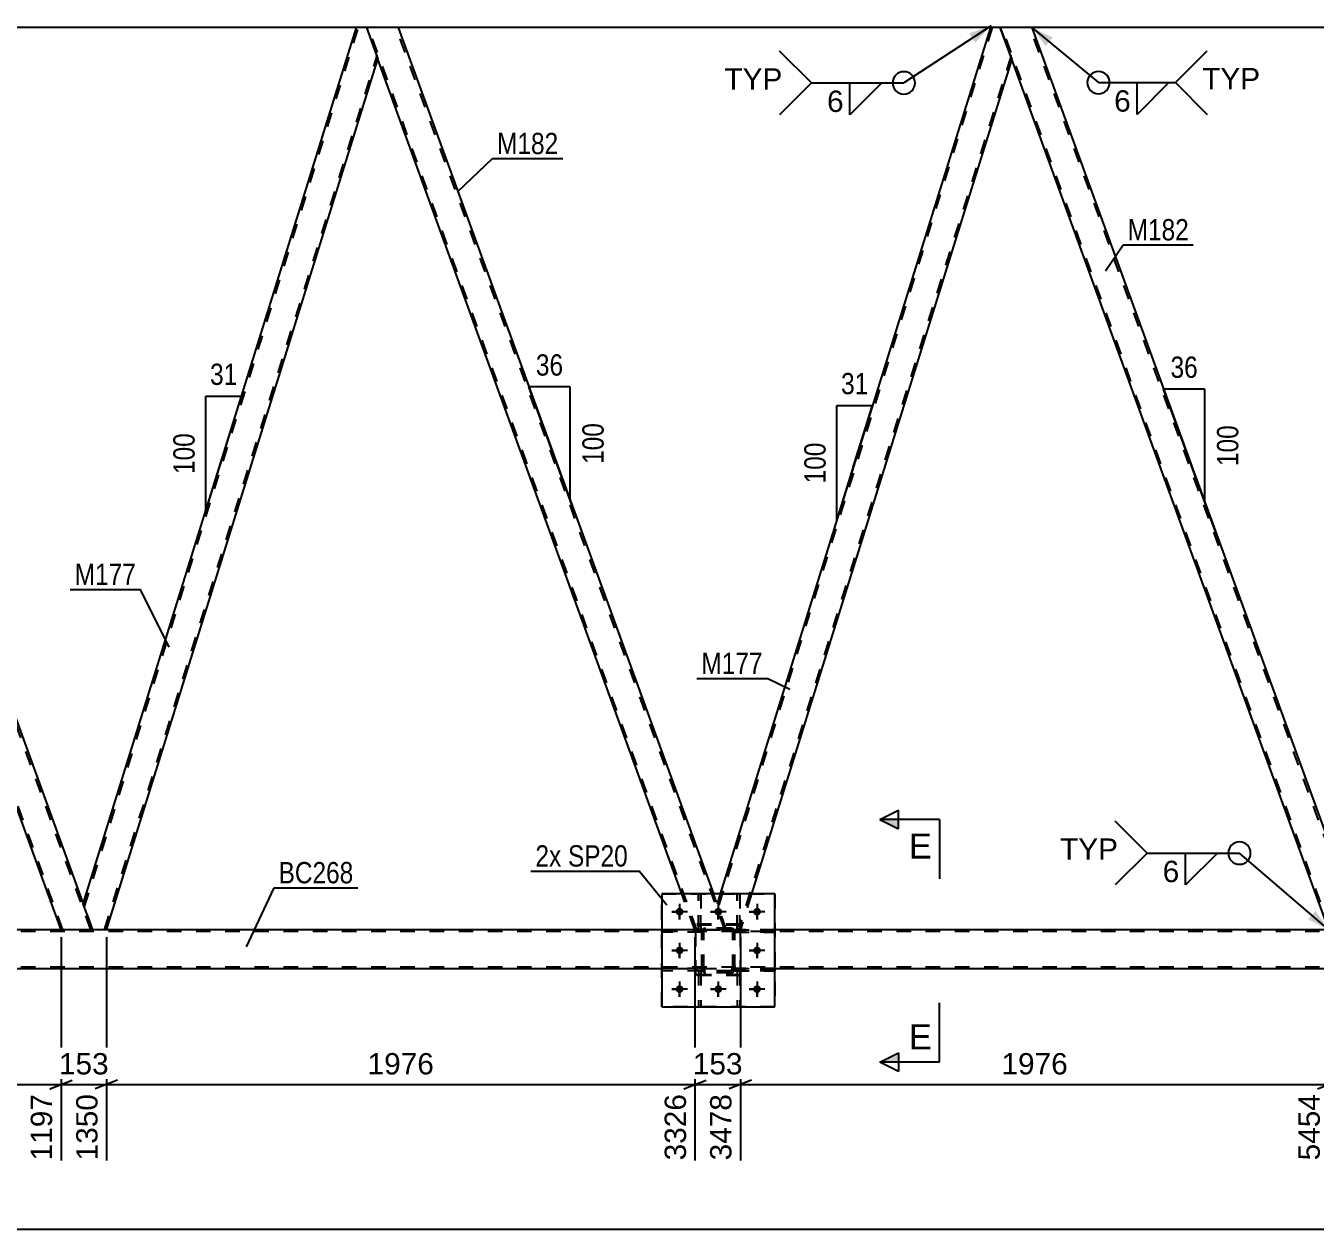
# Model space of a CAD drawing. Header units: millimetres. Extents: x 0 to 841, y 0 to 594.
# Drawn here: x 150.3 to 323.4, y 271 to 432.7 of the extents above; entities that cross this region are included whole.
import ezdxf

# ---------------------------------------------------------------- set-up
doc = ezdxf.new("R2010")
doc.units = ezdxf.units.MM
doc.linetypes.add('DXK_LINE_DOT2', pattern=[3.9198, 1.9599, -1.9599])
doc.linetypes.add('DXK_LINE_DOT3', pattern=[5.9187, 2.979, -0.9799, 0.9799, -0.9799])
doc.styles.add('Arial', font='ARIAL.TTF', dxfattribs={"height": 0.2})
doc.styles.add('Arial Narrow', font='ARIALN.TTF', dxfattribs={"height": 0.2})

# ---------------------------------------------------------------- blocks, each defined once
blk = doc.blocks.new('Part-318465150-4484 - 4399')
at = {"color": 7, "linetype": 'DXK_LINE_DOT2'}
for p, q in [((240.95, 305.74), (240.63, 305.74)), ((240.63, 305.74), (240.63, 300.91)), ((240.63, 305.14), (240.95, 305.14)), ((240.95, 305.74), (240.95, 300.91)), ((240.63, 300.91), (240.95, 300.91))]:
    blk.add_line(p, q, dxfattribs=at)
blk = doc.blocks.new('Part-318465150-4420 - 4399')
at = {"color": 2, "linetype": 'Continuous'}
for p, q in [((157.99, 314.76), (194.7, 432.51)), ((196.01, 432.51), (194.7, 432.51)), ((196.01, 432.51), (197.56, 428.26)), ((161.1, 311.29), (197.56, 428.26)), ((159.26, 311.29), (157.99, 314.76))]:
    blk.add_line(p, q, dxfattribs=at)
at = {"color": 7, "linetype": 'DXK_LINE_DOT2'}
for p, q in [((158.13, 314.39), (194.95, 432.51)), ((160.85, 311.29), (197.43, 428.63)), ((161.1, 311.29), (159.26, 311.29))]:
    blk.add_line(p, q, dxfattribs=at)
blk = doc.blocks.new('Part-318465150-4465 - 4399')
at = {"color": 7, "linetype": 'DXK_LINE_DOT2'}
for p, q in [((246.28, 312.04), (240.28, 312.04)), ((240.28, 305.24), (240.28, 312.04)), ((246.28, 305.24), (246.28, 312.04)), ((246.28, 305.24), (240.28, 305.24))]:
    blk.add_line(p, q, dxfattribs=at)
blk = doc.blocks.new('Part-318465150-4469 - 4399')
at = {"color": 7, "linetype": 'DXK_LINE_DOT2'}
for p, q in [((250.88, 306.07), (245.48, 306.07)), ((245.48, 306.07), (245.48, 305.75)), ((245.48, 305.75), (250.88, 305.75)), ((246.08, 305.75), (246.08, 306.07)), ((250.88, 305.75), (250.88, 306.07))]:
    blk.add_line(p, q, dxfattribs=at)
blk = doc.blocks.new('Part-318465150-4470 - 4399')
at = {"color": 7, "linetype": 'DXK_LINE_DOT2'}
for p, q in [((241.08, 311.27), (235.68, 311.27)), ((235.68, 311.27), (235.68, 310.95)), ((241.08, 310.95), (235.68, 310.95)), ((240.48, 310.95), (240.48, 311.27)), ((241.08, 310.95), (241.08, 311.27))]:
    blk.add_line(p, q, dxfattribs=at)
blk = doc.blocks.new('Part-318465150-4479 - 4399')
at = {"color": 7, "linetype": 'DXK_LINE_DOT2'}
for p, q in [((241.08, 311.27), (235.68, 311.27)), ((235.68, 310.95), (235.68, 311.27)), ((241.08, 310.95), (235.68, 310.95)), ((240.48, 310.95), (240.48, 311.27)), ((241.08, 311.27), (241.08, 310.95))]:
    blk.add_line(p, q, dxfattribs=at)
blk = doc.blocks.new('Part-318465150-4415 - 4399')
at = {"color": 7, "linetype": 'DXK_LINE_DOT2'}
for p, q in [((280.08, 432.51), (243.26, 314.39)), ((282.56, 428.63), (245.99, 311.29)), ((243.55, 316.1), (243.13, 314.76)), ((247.74, 316.1), (246.24, 311.29)), ((244.39, 311.29), (243.13, 314.76)), ((246.24, 311.29), (244.39, 311.29))]:
    blk.add_line(p, q, dxfattribs=at)
at = {"color": 2, "linetype": 'Continuous'}
for p, q in [((279.83, 432.51), (243.55, 316.1)), ((281.15, 432.51), (279.83, 432.51)), ((282.7, 428.26), (281.15, 432.51)), ((282.7, 428.26), (247.74, 316.1))]:
    blk.add_line(p, q, dxfattribs=at)
blk = doc.blocks.new('Part-318465150-4480 - 4399')
at = {"color": 7, "linetype": 'DXK_LINE_DOT2'}
for p, q in [((241.08, 306.07), (235.68, 306.07)), ((235.68, 305.75), (235.68, 306.07)), ((241.08, 305.75), (235.68, 305.75)), ((240.48, 305.75), (240.48, 306.07)), ((241.08, 306.07), (241.08, 305.75))]:
    blk.add_line(p, q, dxfattribs=at)
blk = doc.blocks.new('Part-318465150-4505 - 4399')
at = {"color": 2, "linetype": 'Continuous'}
for p, q in [((285.41, 432.51), (281.15, 432.51)), ((285.41, 432.51), (328.26, 314.76)), ((325.27, 311.29), (282.7, 428.26))]:
    blk.add_line(p, q, dxfattribs=at)
at = {"color": 7, "linetype": 'DXK_LINE_DOT2'}
for p, q in [((281.15, 432.51), (282.7, 428.26)), ((325.52, 311.29), (281.4, 432.51)), ((281.4, 432.51), (281.42, 432.51)), ((329.27, 311.29), (285.15, 432.51)), ((329.53, 311.29), (328.26, 314.76)), ((329.53, 311.29), (325.27, 311.29))]:
    blk.add_line(p, q, dxfattribs=at)
blk = doc.blocks.new('Part-318465150-4510 - 4399')
at = {"color": 2, "linetype": 'Continuous'}
for p, q in [((200.27, 432.51), (196.01, 432.51)), ((200.27, 432.51), (242.64, 316.1)), ((238.38, 316.1), (197.56, 428.26))]:
    blk.add_line(p, q, dxfattribs=at)
at = {"color": 7, "linetype": 'DXK_LINE_DOT2'}
for p, q in [((196.01, 432.51), (197.56, 428.26)), ((240.39, 311.29), (196.27, 432.51)), ((196.27, 432.51), (196.29, 432.51)), ((244.14, 311.29), (200.02, 432.51)), ((240.14, 311.29), (238.38, 316.1)), ((244.39, 311.29), (242.64, 316.1)), ((244.39, 311.29), (240.14, 311.29))]:
    blk.add_line(p, q, dxfattribs=at)
blk = doc.blocks.new('Part-318465150-4515 - 4399')
at = {"color": 2, "linetype": 'Continuous'}
for p, q in [((155, 311.29), (110.88, 432.51)), ((110.88, 432.51), (115.14, 432.51)), ((115.14, 432.51), (157.99, 314.76))]:
    blk.add_line(p, q, dxfattribs=at)
at = {"color": 7, "linetype": 'DXK_LINE_DOT2'}
for p, q in [((155.26, 311.29), (111.14, 432.51)), ((111.14, 432.51), (111.16, 432.51)), ((159, 311.29), (114.88, 432.51)), ((159.26, 311.29), (157.99, 314.76)), ((159.26, 311.29), (155, 311.29))]:
    blk.add_line(p, q, dxfattribs=at)
blk = doc.blocks.new('Part-318465150-4461 - 4399')
at = {"color": 7, "linetype": 'DXK_LINE_DOT2'}
for p, q in [((240.63, 311.26), (240.63, 316.11)), ((240.63, 316.11), (240.95, 316.11)), ((240.95, 316.11), (240.95, 311.26)), ((240.63, 311.86), (240.95, 311.86)), ((240.95, 311.26), (240.63, 311.26))]:
    blk.add_line(p, q, dxfattribs=at)
blk = doc.blocks.new('Part-318465150-4462 - 4399')
at = {"color": 7, "linetype": 'DXK_LINE_DOT2'}
for p, q in [((245.83, 305.74), (246.15, 305.74)), ((245.83, 305.74), (245.83, 300.91)), ((245.83, 305.14), (246.15, 305.14)), ((246.15, 305.74), (246.15, 300.91)), ((246.15, 300.91), (245.83, 300.91))]:
    blk.add_line(p, q, dxfattribs=at)
blk = doc.blocks.new('Part-318465150-4463 - 4399')
at = {"color": 7, "linetype": 'DXK_LINE_DOT2'}
for p, q in [((240.63, 305.74), (240.95, 305.74)), ((240.63, 305.74), (240.63, 300.91)), ((240.63, 305.14), (240.95, 305.14)), ((240.95, 305.74), (240.95, 300.91)), ((240.95, 300.91), (240.63, 300.91))]:
    blk.add_line(p, q, dxfattribs=at)
blk = doc.blocks.new('Part-318465150-4464 - 4399')
at = {"color": 7, "linetype": 'DXK_LINE_DOT2'}
for p, q in [((241.08, 311.02), (241.11, 311.21)), ((241.11, 311.21), (241.08, 311.02)), ((241.08, 305.98), (241.08, 311.02)), ((241.32, 311.02), (241.33, 311.12)), ((241.32, 305.98), (241.32, 311.02)), ((241.33, 311.12), (241.39, 311.19)), ((241.37, 311.47), (241.56, 311.5)), ((241.56, 311.5), (241.37, 311.47)), ((241.39, 311.19), (241.46, 311.25)), ((241.46, 311.25), (241.56, 311.26)), ((245, 311.5), (241.56, 311.5)), ((241.56, 311.26), (245, 311.26)), ((245, 311.5), (245.18, 311.47)), ((245.18, 311.47), (245, 311.5)), ((245, 311.26), (245.09, 311.25)), ((245.09, 311.25), (245.16, 311.19)), ((245.16, 311.19), (245.22, 311.12)), ((245.22, 311.12), (245.24, 311.02)), ((245.24, 305.98), (245.24, 311.02)), ((245.44, 311.21), (245.48, 311.02)), ((245.48, 311.02), (245.44, 311.21)), ((245.48, 305.98), (245.48, 311.02)), ((241.11, 305.8), (241.08, 305.98)), ((241.08, 305.98), (241.11, 305.8)), ((241.33, 305.89), (241.32, 305.98)), ((241.39, 305.81), (241.33, 305.89)), ((241.56, 305.5), (241.37, 305.54)), ((241.37, 305.54), (241.56, 305.5)), ((241.46, 305.76), (241.39, 305.81)), ((241.56, 305.74), (241.46, 305.76)), ((245, 305.74), (241.56, 305.74)), ((245, 305.5), (241.56, 305.5)), ((245.09, 305.76), (245, 305.74)), ((245.18, 305.54), (245, 305.5)), ((245, 305.5), (245.18, 305.54)), ((245.16, 305.81), (245.09, 305.76)), ((245.22, 305.89), (245.16, 305.81)), ((245.24, 305.98), (245.22, 305.89)), ((245.48, 305.98), (245.44, 305.8)), ((245.44, 305.8), (245.48, 305.98))]:
    blk.add_line(p, q, dxfattribs=at)
at = {"color": 7, "linetype": 'DXK_LINE_DOT3'}
blk.add_line((243.28, 308.5), (243.28, 308.5), dxfattribs=at)
at = {"color": 7, "linetype": 'DXK_LINE_DOT2'}
for centre, start, end in [((241.56, 311.02), 112.5, 157.5), ((241.56, 311.02), 112.5, 157.5), ((245, 311.02), 22.5, 67.5), ((245, 311.02), 22.5, 67.5), ((241.56, 305.98), 202.5, 247.5), ((241.56, 305.98), 202.5, 247.5), ((245, 305.98), 292.5, 337.5), ((245, 305.98), 292.5, 337.5)]:
    blk.add_arc(centre, 0.48, start, end, dxfattribs=at)
blk = doc.blocks.new('Part-318465150-4466 - 4399')
at = {"color": 7, "linetype": 'DXK_LINE_DOT2'}
for p, q in [((246.28, 311.91), (240.28, 311.91)), ((240.28, 305.11), (240.28, 311.91)), ((246.28, 305.11), (246.28, 311.91)), ((246.28, 305.11), (240.28, 305.11))]:
    blk.add_line(p, q, dxfattribs=at)
blk = doc.blocks.new('Part-318465150-4467 - 4399')
at = {"color": 7, "linetype": 'DXK_LINE_DOT2'}
for p, q in [((241.08, 311.02), (241.11, 311.21)), ((241.11, 311.21), (241.08, 311.02)), ((241.08, 305.98), (241.08, 311.02)), ((241.32, 311.02), (241.33, 311.12)), ((241.32, 305.98), (241.32, 311.02)), ((241.33, 311.12), (241.39, 311.19)), ((241.37, 311.47), (241.56, 311.5)), ((241.56, 311.5), (241.37, 311.47)), ((241.39, 311.19), (241.46, 311.25)), ((241.46, 311.25), (241.56, 311.26)), ((245, 311.5), (241.56, 311.5)), ((241.56, 311.26), (245, 311.26)), ((245, 311.5), (245.18, 311.47)), ((245.18, 311.47), (245, 311.5)), ((245, 311.26), (245.09, 311.25)), ((245.09, 311.25), (245.16, 311.19)), ((245.16, 311.19), (245.22, 311.12)), ((245.22, 311.12), (245.24, 311.02)), ((245.24, 305.98), (245.24, 311.02)), ((245.44, 311.21), (245.48, 311.02)), ((245.48, 311.02), (245.44, 311.21)), ((245.48, 305.98), (245.48, 311.02)), ((241.11, 305.8), (241.08, 305.98)), ((241.08, 305.98), (241.11, 305.8)), ((241.33, 305.89), (241.32, 305.98)), ((241.39, 305.81), (241.33, 305.89)), ((241.56, 305.5), (241.37, 305.54)), ((241.37, 305.54), (241.56, 305.5)), ((241.46, 305.76), (241.39, 305.81)), ((241.56, 305.74), (241.46, 305.76)), ((245, 305.74), (241.56, 305.74)), ((245, 305.5), (241.56, 305.5)), ((245.09, 305.76), (245, 305.74)), ((245.18, 305.54), (245, 305.5)), ((245, 305.5), (245.18, 305.54)), ((245.16, 305.81), (245.09, 305.76)), ((245.22, 305.89), (245.16, 305.81)), ((245.24, 305.98), (245.22, 305.89)), ((245.48, 305.98), (245.44, 305.8)), ((245.44, 305.8), (245.48, 305.98))]:
    blk.add_line(p, q, dxfattribs=at)
at = {"color": 7, "linetype": 'DXK_LINE_DOT3'}
blk.add_line((243.28, 308.5), (243.28, 308.5), dxfattribs=at)
at = {"color": 7, "linetype": 'DXK_LINE_DOT2'}
for centre, start, end in [((241.56, 311.02), 112.5, 157.5), ((241.56, 311.02), 112.5, 157.5), ((245, 311.02), 22.5, 67.5), ((245, 311.02), 22.5, 67.5), ((241.56, 305.98), 202.5, 247.5), ((241.56, 305.98), 202.5, 247.5), ((245, 305.98), 292.5, 337.5), ((245, 305.98), 292.5, 337.5)]:
    blk.add_arc(centre, 0.48, start, end, dxfattribs=at)
blk = doc.blocks.new('Part-318465150-4468 - 4399')
at = {"color": 7, "linetype": 'DXK_LINE_DOT2'}
for p, q in [((250.88, 311.27), (245.48, 311.27)), ((245.48, 311.27), (245.48, 310.95)), ((245.48, 310.95), (250.88, 310.95)), ((246.08, 310.95), (246.08, 311.27)), ((250.88, 310.95), (250.88, 311.27))]:
    blk.add_line(p, q, dxfattribs=at)
blk = doc.blocks.new('Part-318465150-4471 - 4399')
at = {"color": 7, "linetype": 'DXK_LINE_DOT2'}
for p, q in [((241.08, 306.07), (235.68, 306.07)), ((235.68, 306.07), (235.68, 305.75)), ((241.08, 305.75), (235.68, 305.75)), ((240.48, 305.75), (240.48, 306.07)), ((241.08, 305.75), (241.08, 306.07))]:
    blk.add_line(p, q, dxfattribs=at)
blk = doc.blocks.new('Part-318465150-4472 - 4399')
at = {"color": 7, "linetype": 'DXK_LINE_DOT2'}
for p, q in [((245.83, 311.26), (245.83, 316.11)), ((245.83, 316.11), (246.15, 316.11)), ((246.15, 316.11), (246.15, 311.26)), ((245.83, 311.86), (246.15, 311.86)), ((246.15, 311.26), (245.83, 311.26))]:
    blk.add_line(p, q, dxfattribs=at)
blk = doc.blocks.new('Part-318465150-4481 - 4399')
at = {"color": 2, "linetype": 'Continuous'}
for p, q in [((245.83, 316.1), (245.83, 316.11)), ((246.15, 316.11), (245.83, 316.11)), ((246.15, 316.1), (246.15, 316.11))]:
    blk.add_line(p, q, dxfattribs=at)
at = {"color": 7, "linetype": 'DXK_LINE_DOT2'}
for p, q in [((245.83, 311.26), (245.83, 316.1)), ((246.15, 311.26), (246.15, 316.1)), ((245.83, 311.86), (246.15, 311.86)), ((246.15, 311.26), (245.83, 311.26))]:
    blk.add_line(p, q, dxfattribs=at)
blk = doc.blocks.new('Part-318465150-4482 - 4399')
at = {"color": 2, "linetype": 'Continuous'}
for p, q in [((240.63, 316.1), (240.63, 316.11)), ((240.95, 316.11), (240.63, 316.11)), ((240.95, 316.1), (240.95, 316.11))]:
    blk.add_line(p, q, dxfattribs=at)
at = {"color": 7, "linetype": 'DXK_LINE_DOT2'}
for p, q in [((240.63, 311.26), (240.63, 316.1)), ((240.95, 311.26), (240.95, 316.1)), ((240.63, 311.86), (240.95, 311.86)), ((240.95, 311.26), (240.63, 311.26))]:
    blk.add_line(p, q, dxfattribs=at)
blk = doc.blocks.new('Part-318465150-4483 - 4399')
at = {"color": 7, "linetype": 'DXK_LINE_DOT2'}
for p, q in [((246.15, 305.74), (245.83, 305.74)), ((245.83, 305.74), (245.83, 300.91)), ((245.83, 305.14), (246.15, 305.14)), ((246.15, 305.74), (246.15, 300.91)), ((245.83, 300.91), (246.15, 300.91))]:
    blk.add_line(p, q, dxfattribs=at)
blk = doc.blocks.new('Part-318465150-4534 - 4399')
at = {"color": 2, "linetype": 'Continuous'}
for p, q in [((250.88, 316.1), (235.68, 316.1)), ((235.68, 316.1), (235.68, 300.9)), ((250.88, 300.9), (250.88, 316.1)), ((235.68, 300.9), (250.88, 300.9))]:
    blk.add_line(p, q, dxfattribs=at)
blk = doc.blocks.new('Part-318465150-4539 - 4399')
at = {"color": 7, "linetype": 'DXK_LINE_DOT2'}
for p, q in [((235.68, 300.9), (235.68, 316.1)), ((235.68, 316.1), (250.88, 316.1)), ((250.88, 316.1), (250.88, 300.9)), ((250.88, 300.9), (235.68, 300.9))]:
    blk.add_line(p, q, dxfattribs=at)
blk = doc.blocks.new('Part-318465150-4540 - 4399')
at = {"color": 7, "linetype": 'DXK_LINE_DOT2'}
for p, q in [((245.48, 310.95), (245.48, 311.27)), ((245.48, 311.27), (250.88, 311.27)), ((250.88, 310.95), (245.48, 310.95)), ((246.08, 310.95), (246.08, 311.27)), ((250.88, 311.27), (250.88, 310.95))]:
    blk.add_line(p, q, dxfattribs=at)
blk = doc.blocks.new('Part-318465150-4541 - 4399')
at = {"color": 7, "linetype": 'DXK_LINE_DOT2'}
for p, q in [((245.48, 305.75), (245.48, 306.07)), ((245.48, 306.07), (250.88, 306.07)), ((250.88, 305.75), (245.48, 305.75)), ((246.08, 305.75), (246.08, 306.07)), ((250.88, 306.07), (250.88, 305.75))]:
    blk.add_line(p, q, dxfattribs=at)
blk = doc.blocks.new('Part-318465150-4691 - 4399')
at = {"color": 7, "linetype": 'DXK_LINE_DOT2'}
for p, q in [((774.82, 311.05), (107.77, 311.05)), ((250.88, 311.29), (235.68, 311.29)), ((774.82, 306.25), (107.13, 306.25)), ((250.88, 306.01), (235.68, 306.01))]:
    blk.add_line(p, q, dxfattribs=at)
at = {"color": 2, "linetype": 'Continuous'}
for p, q in [((235.68, 311.29), (107.8, 311.29)), ((491.08, 311.29), (250.88, 311.29)), ((235.68, 306.01), (107.1, 306.01)), ((491.08, 306.01), (250.88, 306.01))]:
    blk.add_line(p, q, dxfattribs=at)
blk = doc.blocks.new('Bolt-318465150-4580 - 4399')
at = {"color": 1, "linetype": 'Continuous'}
for p, q in [((237.04, 313.7), (237.73, 313.7)), ((238.08, 314.74), (238.08, 314.05)), ((239.12, 313.7), (238.42, 313.7)), ((242.24, 313.7), (242.93, 313.7)), ((243.28, 314.74), (243.28, 314.05)), ((244.32, 313.7), (243.62, 313.7)), ((247.44, 313.7), (248.13, 313.7)), ((248.48, 314.74), (248.48, 314.05)), ((249.52, 313.7), (248.82, 313.7)), ((238.08, 312.66), (238.08, 313.36)), ((243.28, 312.66), (243.28, 313.36)), ((248.48, 312.66), (248.48, 313.36)), ((237.04, 308.5), (237.73, 308.5)), ((238.08, 309.54), (238.08, 308.85)), ((239.12, 308.5), (238.42, 308.5)), ((247.44, 308.5), (248.13, 308.5)), ((248.48, 309.54), (248.48, 308.85)), ((249.52, 308.5), (248.82, 308.5)), ((238.08, 307.46), (238.08, 308.16)), ((248.48, 307.46), (248.48, 308.16)), ((237.04, 303.3), (237.73, 303.3)), ((238.08, 304.34), (238.08, 303.65)), ((239.12, 303.3), (238.42, 303.3)), ((242.24, 303.3), (242.93, 303.3)), ((243.28, 304.34), (243.28, 303.65)), ((244.32, 303.3), (243.62, 303.3)), ((247.44, 303.3), (248.13, 303.3)), ((248.48, 304.34), (248.48, 303.65)), ((249.52, 303.3), (248.82, 303.3)), ((238.08, 302.26), (238.08, 302.96)), ((243.28, 302.26), (243.28, 302.96)), ((248.48, 302.26), (248.48, 302.96))]:
    blk.add_line(p, q, dxfattribs=at)
blk = doc.blocks.new('Bolt-318465150-4595 - 4399')
at = {"linetype": 'Continuous'}
for points in [[(238.6, 313.7, -1), (237.56, 313.7, -1)], [(243.8, 313.7, -1), (242.76, 313.7, -1)], [(249, 313.7, -1), (247.96, 313.7, -1)], [(238.6, 308.5, -1), (237.56, 308.5, -1)], [(249, 308.5, -1), (247.96, 308.5, -1)], [(238.6, 303.3, -1), (237.56, 303.3, -1)], [(243.8, 303.3, -1), (242.76, 303.3, -1)], [(249, 303.3, -1), (247.96, 303.3, -1)]]:
    blk.add_hatch(color=1, dxfattribs=at).paths.add_polyline_path(points)
at = {"color": 1, "linetype": 'Continuous'}
for p, q in [((239.12, 313.7), (237.04, 313.7)), ((238.08, 314.74), (238.08, 312.66)), ((244.32, 313.7), (242.24, 313.7)), ((243.28, 314.74), (243.28, 312.66)), ((249.52, 313.7), (247.44, 313.7)), ((248.48, 314.74), (248.48, 312.66)), ((239.12, 308.5), (237.04, 308.5)), ((238.08, 309.54), (238.08, 307.46)), ((249.52, 308.5), (247.44, 308.5)), ((248.48, 309.54), (248.48, 307.46)), ((239.12, 303.3), (237.04, 303.3)), ((238.08, 304.34), (238.08, 302.26)), ((244.32, 303.3), (242.24, 303.3)), ((243.28, 304.34), (243.28, 302.26)), ((249.52, 303.3), (247.44, 303.3)), ((248.48, 304.34), (248.48, 302.26))]:
    blk.add_line(p, q, dxfattribs=at)
blk = doc.blocks.new('Part-318465150-4696 - 4399')
at = {"color": 2, "linetype": 'Continuous'}
for p, q in [((194.7, 432.51), (115.14, 432.51)), ((279.83, 432.51), (200.27, 432.51)), ((364.97, 432.51), (285.41, 432.51))]:
    blk.add_line(p, q, dxfattribs=at)
at = {"color": 7, "linetype": 'DXK_LINE_DOT2'}
for p, q in [((200.27, 432.51), (194.7, 432.51)), ((285.41, 432.51), (279.83, 432.51))]:
    blk.add_line(p, q, dxfattribs=at)
blk = doc.blocks.new('StraightDimension-318465150-15137 - 4399')
at = {"color": 7, "linetype": 'Continuous'}
for p, q in [((155, 310.29), (155, 280.29)), ((107.1, 305.01), (107.1, 286.97)), ((108.6, 291.09), (105.6, 289.89)), ((153.5, 289.89), (156.5, 291.09)), ((107.1, 290.49), (155, 290.49))]:
    blk.add_line(p, q, dxfattribs=at)
at = {"color": 0}
blk.add_wipeout([(136.1, 291.24), (136.1, 295.44), (126, 295.44), (126, 291.24)], dxfattribs=at)
at = {"color": 0, "linetype": 'Continuous'}
for points in [[(106.5, 289.79), (102.3, 289.79), (102.3, 286.37), (106.5, 286.37)], [(154.4, 289.79), (150.2, 289.79), (150.2, 279.69), (154.4, 279.69)]]:
    blk.add_wipeout(points, dxfattribs=at)
at = {"color": 3, "style": 'Arial'}
blk.add_text('1197', height=2.865, dxfattribs=at).set_placement((126.6, 291.84))
at = {"color": 3, "linetype": 'Continuous', "style": 'Arial'}
for s, height, p in [('0', 2.87, (105.9, 286.97)), ('1197', 2.865, (153.8, 280.29))]:
    blk.add_text(s, height=height, rotation=90.0002, dxfattribs=at).set_placement(p)
blk = doc.blocks.new('StraightDimension-318465150-5182 - 4399')
at = {"color": 7, "linetype": 'Continuous'}
blk.add_line((54.82, 271.04), (784.08, 271.04), dxfattribs=at)
blk = doc.blocks.new('StraightDimension-318465150-15135 - 4399')
at = {"color": 7, "linetype": 'Continuous'}
for p, q in [((161.1, 310.29), (161.1, 280.29)), ((240.14, 310.29), (240.14, 280.29)), ((162.6, 291.09), (159.6, 289.89)), ((238.64, 289.89), (241.64, 291.09)), ((161.1, 290.49), (240.14, 290.49))]:
    blk.add_line(p, q, dxfattribs=at)
at = {"color": 0}
blk.add_wipeout([(205.67, 291.24), (205.67, 295.44), (195.57, 295.44), (195.57, 291.24)], dxfattribs=at)
at = {"color": 0, "linetype": 'Continuous'}
blk.add_wipeout([(239.54, 289.79), (235.34, 289.79), (235.34, 279.69), (239.54, 279.69)], dxfattribs=at)
at = {"color": 3, "style": 'Arial'}
blk.add_text('1976', height=2.865, dxfattribs=at).set_placement((196.17, 291.84))
at = {"color": 3, "linetype": 'Continuous', "style": 'Arial'}
blk.add_text('3326', height=2.865, rotation=90.0002, dxfattribs=at).set_placement((238.94, 280.29))
blk = doc.blocks.new('StraightDimension-318465150-15133 - 4399')
at = {"color": 7, "linetype": 'Continuous'}
for p, q in [((246.24, 310.29), (246.24, 280.29)), ((325.27, 310.29), (325.27, 280.29)), ((247.74, 291.09), (244.74, 289.89)), ((323.77, 289.89), (326.77, 291.09)), ((246.24, 290.49), (325.27, 290.49))]:
    blk.add_line(p, q, dxfattribs=at)
at = {"color": 0}
blk.add_wipeout([(290.8, 291.24), (290.8, 295.44), (280.71, 295.44), (280.71, 291.24)], dxfattribs=at)
at = {"color": 0, "linetype": 'Continuous'}
blk.add_wipeout([(324.67, 289.79), (320.47, 289.79), (320.47, 279.69), (324.67, 279.69)], dxfattribs=at)
at = {"color": 3, "style": 'Arial'}
blk.add_text('1976', height=2.865, dxfattribs=at).set_placement((281.31, 291.84))
at = {"color": 3, "linetype": 'Continuous', "style": 'Arial'}
blk.add_text('5454', height=2.865, rotation=90.0002, dxfattribs=at).set_placement((324.07, 280.29))
blk = doc.blocks.new('AngleDimension-318465150-5702 - 4399')
at = {"color": 7, "linetype": 'Continuous'}
for p, q in [((174.44, 382.99), (179.26, 382.99)), ((174.44, 367.53), (179.26, 382.99)), ((174.44, 367.53), (174.44, 382.99)), ((176, 372.52), (179.26, 382.99))]:
    blk.add_line(p, q, dxfattribs=at)
at = {"color": 0}
for points in [[(179.28, 383.89), (179.28, 388.09), (174.42, 388.09), (174.42, 383.89)], [(173.54, 378.6), (169.34, 378.6), (169.34, 371.92), (173.54, 371.92)]]:
    blk.add_wipeout(points, dxfattribs=at)
at = {"color": 3, "style": 'Arial Narrow'}
blk.add_text('31', height=2.863, dxfattribs=at).set_placement((175.02, 384.49))
blk.add_text('100', height=2.863, rotation=90.0002, dxfattribs=at).set_placement((172.94, 372.52))
blk = doc.blocks.new('AngleDimension-318465150-5716 - 4399')
at = {"color": 7, "linetype": 'Continuous'}
for p, q in [((223.38, 384.24), (217.84, 384.24)), ((223.38, 369.01), (217.84, 384.24)), ((223.38, 369.01), (223.38, 384.24)), ((223.71, 368.1), (223.38, 369.01))]:
    blk.add_line(p, q, dxfattribs=at)
at = {"color": 0}
for points in [[(223.04, 385.14), (223.04, 389.34), (218.18, 389.34), (218.18, 385.14)], [(228.48, 379.97), (224.28, 379.97), (224.28, 373.28), (228.48, 373.28)]]:
    blk.add_wipeout(points, dxfattribs=at)
at = {"color": 3, "style": 'Arial Narrow'}
blk.add_text('36', height=2.863, dxfattribs=at).set_placement((218.78, 385.74))
blk.add_text('100', height=2.863, rotation=90.0002, dxfattribs=at).set_placement((227.88, 373.88))
blk = doc.blocks.new('AngleDimension-318465150-5730 - 4399')
at = {"color": 7, "linetype": 'Continuous'}
for p, q in [((259.19, 381.74), (264.01, 381.74)), ((259.19, 366.27), (264.01, 381.74)), ((259.19, 366.27), (259.19, 381.74)), ((261.41, 373.42), (264.01, 381.74))]:
    blk.add_line(p, q, dxfattribs=at)
at = {"color": 0}
for points in [[(264.02, 382.64), (264.02, 386.84), (259.17, 386.84), (259.17, 382.64)], [(258.29, 377.35), (254.09, 377.35), (254.09, 370.66), (258.29, 370.66)]]:
    blk.add_wipeout(points, dxfattribs=at)
at = {"color": 3, "style": 'Arial Narrow'}
blk.add_text('31', height=2.863, dxfattribs=at).set_placement((259.77, 383.24))
blk.add_text('100', height=2.863, rotation=90.0002, dxfattribs=at).set_placement((257.69, 371.26))
blk = doc.blocks.new('AngleDimension-318465150-5744 - 4399')
at = {"color": 7, "linetype": 'Continuous'}
for p, q in [((308.62, 383.94), (303.08, 383.94)), ((308.62, 368.72), (303.08, 383.94)), ((308.62, 368.72), (308.62, 383.94)), ((310.2, 364.4), (308.62, 368.72))]:
    blk.add_line(p, q, dxfattribs=at)
at = {"color": 0}
for points in [[(308.28, 384.84), (308.28, 389.04), (303.42, 389.04), (303.42, 384.84)], [(313.72, 379.67), (309.52, 379.67), (309.52, 372.99), (313.72, 372.99)]]:
    blk.add_wipeout(points, dxfattribs=at)
at = {"color": 3, "style": 'Arial Narrow'}
blk.add_text('36', height=2.863, dxfattribs=at).set_placement((304.02, 385.44))
blk.add_text('100', height=2.863, rotation=90.0002, dxfattribs=at).set_placement((313.12, 373.59))
blk = doc.blocks.new('StraightDimension-318465150-15134 - 4399')
at = {"color": 7, "linetype": 'Continuous'}
for p, q in [((240.14, 310.29), (240.14, 280.29)), ((246.24, 310.29), (246.24, 280.29)), ((238.64, 289.89), (241.64, 291.09)), ((247.74, 291.09), (244.74, 289.89)), ((240.14, 290.49), (246.24, 290.49))]:
    blk.add_line(p, q, dxfattribs=at)
at = {"color": 0}
blk.add_wipeout([(247.12, 291.24), (247.12, 295.44), (239.25, 295.44), (239.25, 291.24)], dxfattribs=at)
at = {"color": 0, "linetype": 'Continuous'}
blk.add_wipeout([(245.64, 289.79), (241.44, 289.79), (241.44, 279.69), (245.64, 279.69)], dxfattribs=at)
at = {"color": 3, "style": 'Arial'}
blk.add_text('153', height=2.865, dxfattribs=at).set_placement((239.85, 291.84))
at = {"color": 3, "linetype": 'Continuous', "style": 'Arial'}
blk.add_text('3478', height=2.865, rotation=90.0002, dxfattribs=at).set_placement((245.04, 280.29))
blk = doc.blocks.new('StraightDimension-318465150-15136 - 4399')
at = {"color": 7, "linetype": 'Continuous'}
for p, q in [((155, 310.29), (155, 280.29)), ((161.1, 310.29), (161.1, 280.29)), ((153.5, 289.89), (156.5, 291.09)), ((162.6, 291.09), (159.6, 289.89)), ((155, 290.49), (161.1, 290.49))]:
    blk.add_line(p, q, dxfattribs=at)
at = {"color": 0}
blk.add_wipeout([(161.99, 291.24), (161.99, 295.44), (154.12, 295.44), (154.12, 291.24)], dxfattribs=at)
at = {"color": 0, "linetype": 'Continuous'}
blk.add_wipeout([(160.5, 289.79), (156.3, 289.79), (156.3, 279.69), (160.5, 279.69)], dxfattribs=at)
at = {"color": 3, "style": 'Arial'}
blk.add_text('153', height=2.865, dxfattribs=at).set_placement((154.72, 291.84))
at = {"color": 3, "linetype": 'Continuous', "style": 'Arial'}
blk.add_text('1350', height=2.865, rotation=90.0002, dxfattribs=at).set_placement((159.9, 280.29))
blk = doc.blocks.new('Mark-318465150-4411 - 4399')
at = {"color": 0}
blk.add_wipeout([(249.23, 345.65), (249.23, 348.65), (241.01, 348.65), (241.01, 345.65)], dxfattribs=at)
blk.add_wipeout([(249.23, 345.65), (249.23, 348.65), (241.01, 348.65), (241.01, 345.65)], dxfattribs=at)
at = {"color": 30, "linetype": 'Continuous'}
for p in [(240.41, 345.05), (252.87, 343.57)]:
    blk.add_line(p, (249.83, 345.05), dxfattribs=at)
at = {"color": 3, "style": 'Arial Narrow'}
blk.add_text('M177', height=2.863, dxfattribs=at).set_placement((241.01, 345.65))
blk = doc.blocks.new('Mark-318465150-4416 - 4399')
at = {"color": 0}
blk.add_wipeout([(165.07, 357.61), (165.07, 360.61), (156.84, 360.61), (156.84, 357.61)], dxfattribs=at)
blk.add_wipeout([(165.07, 357.61), (165.07, 360.61), (156.84, 360.61), (156.84, 357.61)], dxfattribs=at)
at = {"color": 30, "linetype": 'Continuous'}
for p in [(156.24, 357.01), (169.51, 349.26)]:
    blk.add_line(p, (165.67, 357.01), dxfattribs=at)
at = {"color": 3, "style": 'Arial Narrow'}
blk.add_text('M177', height=2.863, dxfattribs=at).set_placement((156.84, 357.61))
blk = doc.blocks.new('Mark-318465150-4501 - 4399')
at = {"color": 0}
blk.add_wipeout([(306.48, 403.91), (306.48, 406.91), (298.26, 406.91), (298.26, 403.91)], dxfattribs=at)
blk.add_wipeout([(306.48, 403.91), (306.48, 406.91), (298.26, 406.91), (298.26, 403.91)], dxfattribs=at)
at = {"color": 30, "linetype": 'Continuous'}
for p, q in [((295.3, 399.82), (297.66, 403.31)), ((297.66, 403.31), (307.08, 403.31))]:
    blk.add_line(p, q, dxfattribs=at)
at = {"color": 3, "style": 'Arial Narrow'}
blk.add_text('M182', height=2.863, dxfattribs=at).set_placement((298.26, 403.91))
blk = doc.blocks.new('Mark-318465150-4506 - 4399')
at = {"color": 0}
blk.add_wipeout([(221.8, 415.5), (221.8, 418.5), (213.57, 418.5), (213.57, 415.5)], dxfattribs=at)
blk.add_wipeout([(221.8, 415.5), (221.8, 418.5), (213.57, 418.5), (213.57, 415.5)], dxfattribs=at)
at = {"color": 30, "linetype": 'Continuous'}
for p, q in [((208.29, 410.49), (212.97, 414.9)), ((212.97, 414.9), (222.4, 414.9))]:
    blk.add_line(p, q, dxfattribs=at)
at = {"color": 3, "style": 'Arial Narrow'}
blk.add_text('M182', height=2.863, dxfattribs=at).set_placement((213.57, 415.5))
blk = doc.blocks.new('Mark-318465150-4687 - 4399')
at = {"color": 0}
blk.add_wipeout([(194.27, 317.52), (194.27, 320.52), (184.22, 320.52), (184.22, 317.52)], dxfattribs=at)
blk.add_wipeout([(194.27, 317.52), (194.27, 320.52), (184.22, 320.52), (184.22, 317.52)], dxfattribs=at)
at = {"color": 30, "linetype": 'Continuous'}
for p, q in [((179.9, 309), (183.62, 316.92)), ((183.62, 316.92), (194.87, 316.92))]:
    blk.add_line(p, q, dxfattribs=at)
at = {"color": 3, "style": 'Arial Narrow'}
blk.add_text('BC268', height=2.863, dxfattribs=at).set_placement((184.22, 317.52))
blk = doc.blocks.new('SectionMark-318465150-5877 - 4399')
at = {"linetype": 'Continuous'}
for points in [[(267.47, 326.1), (267.47, 324.85), (264.97, 326.1)], [(267.47, 294.72), (267.47, 293.47), (264.97, 293.47)]]:
    blk.add_hatch(color=6, dxfattribs=at).paths.add_polyline_path(points)
at = {"color": 6, "linetype": 'Continuous'}
for p, q in [((264.97, 326.1), (267.47, 327.35)), ((267.47, 324.85), (267.47, 327.35)), ((272.97, 326.1), (264.97, 326.1)), ((264.97, 326.1), (267.47, 324.85)), ((272.97, 326.1), (272.97, 318.1)), ((272.97, 293.47), (272.97, 301.47)), ((264.97, 293.47), (267.47, 294.72)), ((267.47, 294.72), (267.47, 292.22)), ((272.97, 293.47), (264.97, 293.47)), ((267.47, 292.22), (264.97, 293.47))]:
    blk.add_line(p, q, dxfattribs=at)
at = {"color": 0, "linetype": 'Continuous'}
for points in [[(271.97, 320.85), (271.97, 324.35), (268.86, 324.35), (268.86, 320.85)], [(271.97, 295.22), (271.97, 298.72), (268.86, 298.72), (268.86, 295.22)]]:
    blk.add_wipeout(points, dxfattribs=at)
at = {"color": 3, "linetype": 'Continuous', "style": 'Arial'}
for p in [(268.86, 320.85), (268.86, 295.22)]:
    blk.add_text('E', height=3.34, dxfattribs=at).set_placement(p)
blk = doc.blocks.new('WeldMark-318465150-5902 - 4399')
at = {"linetype": 'Continuous'}
blk.add_hatch(color=30, dxfattribs=at).paths.add_polyline_path([(287.24, 430.02), (285.41, 432.51), (288.2, 431.17)])
at = {"color": 30, "linetype": 'Continuous'}
blk.add_line((285.41, 432.51), (294.34, 425.11), dxfattribs=at)
at = {"color": 3, "linetype": 'Continuous'}
for q in [(308.95, 429.4), (308.95, 420.83)]:
    blk.add_line((304.67, 425.11), q, dxfattribs=at)
blk.add_arc((294.34, 425.11), 1.5, 90, 270, dxfattribs=at)
at = {"color": 0}
blk.add_wipeout([(298.87, 421.01), (298.87, 424.41), (296.24, 424.41), (296.24, 421.01)], dxfattribs=at)
at = {"color": 30, "linetype": 'Continuous'}
blk.add_line((294.34, 425.11), (304.67, 425.11), dxfattribs=at)
at = {"color": 3, "linetype": 'Continuous'}
for p, q in [((299.52, 425.11), (303.81, 425.11)), ((303.81, 425.11), (299.52, 420.83)), ((299.52, 420.83), (299.52, 425.11))]:
    blk.add_line(p, q, dxfattribs=at)
blk.add_arc((294.34, 425.11), 1.5, 270, 90, dxfattribs=at)
at = {"color": 3, "style": 'Arial'}
blk.add_text('6', height=2.87, dxfattribs=at).set_placement((296.44, 421.21))
at = {"color": 0, "linetype": 'Continuous'}
blk.add_wipeout([(316.04, 424.21), (316.04, 427.21), (308.27, 427.21), (308.27, 424.21)], dxfattribs=at)
blk.add_wipeout([(316.04, 424.21), (316.04, 427.21), (308.27, 427.21), (308.27, 424.21)], dxfattribs=at)
at = {"color": 3, "linetype": 'Continuous', "style": 'Arial'}
blk.add_text('TYP', height=2.865, dxfattribs=at).set_placement((308.27, 424.21))
blk = doc.blocks.new('WeldMark-318465150-5887 - 4399')
at = {"linetype": 'Continuous'}
blk.add_hatch(color=30, dxfattribs=at).paths.add_polyline_path([(323.48, 313.81), (325.27, 311.29), (322.5, 312.67)])
at = {"color": 3, "linetype": 'Continuous'}
for q in [(296.57, 325.87), (296.57, 317.3)]:
    blk.add_line((300.86, 321.58), q, dxfattribs=at)
at = {"color": 30, "linetype": 'Continuous'}
blk.add_line((325.27, 311.29), (313.28, 321.58), dxfattribs=at)
at = {"color": 3, "linetype": 'Continuous'}
for start, end in [(90, 270), (270, 90)]:
    blk.add_arc((313.28, 321.58), 1.5, start, end, dxfattribs=at)
at = {"color": 0}
blk.add_wipeout([(305.38, 317.48), (305.38, 320.88), (302.76, 320.88), (302.76, 317.48)], dxfattribs=at)
at = {"color": 30, "linetype": 'Continuous'}
blk.add_line((300.86, 321.58), (313.28, 321.58), dxfattribs=at)
at = {"color": 3, "linetype": 'Continuous'}
for p, q in [((306.04, 321.58), (310.33, 321.58)), ((310.33, 321.58), (306.04, 317.3)), ((306.04, 317.3), (306.04, 321.58))]:
    blk.add_line(p, q, dxfattribs=at)
at = {"color": 3, "style": 'Arial'}
blk.add_text('6', height=2.87, dxfattribs=at).set_placement((302.96, 317.68))
at = {"color": 0, "linetype": 'Continuous'}
blk.add_wipeout([(296.96, 320.68), (296.96, 323.68), (289.18, 323.68), (289.18, 320.68)], dxfattribs=at)
blk.add_wipeout([(296.96, 320.68), (296.96, 323.68), (289.18, 323.68), (289.18, 320.68)], dxfattribs=at)
at = {"color": 3, "linetype": 'Continuous', "style": 'Arial'}
blk.add_text('TYP', height=2.865, dxfattribs=at).set_placement((289.18, 320.68))
blk = doc.blocks.new('WeldMark-318465150-5915 - 4399')
at = {"linetype": 'Continuous'}
blk.add_hatch(color=30, dxfattribs=at).paths.add_polyline_path([(276.99, 431.73), (279.91, 432.75), (277.81, 430.48)])
at = {"color": 30, "linetype": 'Continuous'}
blk.add_line((279.91, 432.75), (268.2, 425.07), dxfattribs=at)
at = {"color": 3, "linetype": 'Continuous'}
for q in [(251.49, 429.35), (251.49, 420.78)]:
    blk.add_line((255.78, 425.07), q, dxfattribs=at)
for start, end in [(90, 270), (270, 90)]:
    blk.add_arc((268.2, 425.07), 1.5, start, end, dxfattribs=at)
at = {"color": 0}
blk.add_wipeout([(260.3, 420.97), (260.3, 424.37), (257.68, 424.37), (257.68, 420.97)], dxfattribs=at)
at = {"color": 30, "linetype": 'Continuous'}
blk.add_line((255.78, 425.07), (268.2, 425.07), dxfattribs=at)
at = {"color": 3, "linetype": 'Continuous'}
for p, q in [((260.96, 425.07), (265.24, 425.07)), ((265.24, 425.07), (260.96, 420.78)), ((260.96, 420.78), (260.96, 425.07))]:
    blk.add_line(p, q, dxfattribs=at)
at = {"color": 3, "style": 'Arial'}
blk.add_text('6', height=2.87, dxfattribs=at).set_placement((257.88, 421.17))
at = {"color": 0, "linetype": 'Continuous'}
blk.add_wipeout([(251.88, 424.17), (251.88, 427.17), (244.1, 427.17), (244.1, 424.17)], dxfattribs=at)
blk.add_wipeout([(251.88, 424.17), (251.88, 427.17), (244.1, 427.17), (244.1, 424.17)], dxfattribs=at)
at = {"color": 3, "linetype": 'Continuous', "style": 'Arial'}
blk.add_text('TYP', height=2.865, dxfattribs=at).set_placement((244.1, 424.17))
blk = doc.blocks.new('MarkSet-318465150-6021 - 4399')
at = {"color": 30, "linetype": 'Continuous'}
blk.add_line((236.35, 314.58), (232.63, 319.17), dxfattribs=at)
at = {"color": 0}
for points in [[(222.19, 319.77), (222.19, 322.77), (218.72, 322.77), (218.72, 319.77)], [(231.13, 319.77), (231.13, 322.77), (223.09, 322.77), (223.09, 319.77)]]:
    blk.add_wipeout(points, dxfattribs=at)
for points in [[(222.19, 319.77), (222.19, 322.77), (218.72, 322.77), (218.72, 319.77)], [(231.13, 319.77), (231.13, 322.77), (223.09, 322.77), (223.09, 319.77)]]:
    blk.add_wipeout(points, dxfattribs=at)
at = {"color": 30, "linetype": 'Continuous'}
blk.add_line((218.12, 319.17), (232.63, 319.17), dxfattribs=at)
at = {"color": 3, "style": 'Arial Narrow'}
for s, p in [('2x', (218.72, 319.77)), ('SP20', (223.09, 319.77))]:
    blk.add_text(s, height=2.863, dxfattribs=at).set_placement(p)

msp = doc.modelspace()

# ---------------------------------------------------------------- block references
for name in ['Part-318465150-4696 - 4399', 'Part-318465150-4515 - 4399', 'Part-318465150-4420 - 4399', 'Part-318465150-4510 - 4399', 'Part-318465150-4415 - 4399', 'Part-318465150-4505 - 4399', 'Part-318465150-4534 - 4399', 'Part-318465150-4539 - 4399', 'Part-318465150-4461 - 4399', 'Part-318465150-4482 - 4399', 'Part-318465150-4472 - 4399', 'Part-318465150-4481 - 4399', 'Bolt-318465150-4580 - 4399', 'Bolt-318465150-4595 - 4399', 'Part-318465150-4465 - 4399', 'Part-318465150-4466 - 4399', 'Part-318465150-4691 - 4399', 'Part-318465150-4470 - 4399', 'Part-318465150-4479 - 4399', 'Part-318465150-4464 - 4399', 'Part-318465150-4467 - 4399', 'Part-318465150-4468 - 4399', 'Part-318465150-4540 - 4399', 'Part-318465150-4480 - 4399', 'Part-318465150-4471 - 4399', 'Part-318465150-4484 - 4399', 'Part-318465150-4463 - 4399', 'Part-318465150-4469 - 4399', 'Part-318465150-4541 - 4399', 'Part-318465150-4462 - 4399', 'Part-318465150-4483 - 4399']:
    msp.add_blockref(name, (0, 0))

# ---------------------------------------------------------------- next in the draw order: block references
msp.add_blockref('StraightDimension-318465150-15137 - 4399', (0, 0))

# ---------------------------------------------------------------- next in the draw order: block references
msp.add_blockref('StraightDimension-318465150-5182 - 4399', (0, 0))

# ---------------------------------------------------------------- next in the draw order: block references
for name in ['WeldMark-318465150-5915 - 4399', 'WeldMark-318465150-5902 - 4399', 'Mark-318465150-4506 - 4399', 'Mark-318465150-4501 - 4399', 'AngleDimension-318465150-5702 - 4399', 'AngleDimension-318465150-5716 - 4399', 'AngleDimension-318465150-5744 - 4399', 'AngleDimension-318465150-5730 - 4399', 'Mark-318465150-4416 - 4399', 'Mark-318465150-4411 - 4399', 'WeldMark-318465150-5887 - 4399', 'MarkSet-318465150-6021 - 4399', 'StraightDimension-318465150-15135 - 4399', 'StraightDimension-318465150-15133 - 4399']:
    msp.add_blockref(name, (0, 0))

# ---------------------------------------------------------------- next in the draw order: block references
for name in ['SectionMark-318465150-5877 - 4399', 'Mark-318465150-4687 - 4399', 'StraightDimension-318465150-15136 - 4399', 'StraightDimension-318465150-15134 - 4399']:
    msp.add_blockref(name, (0, 0))

doc.saveas('drawing.dxf')
